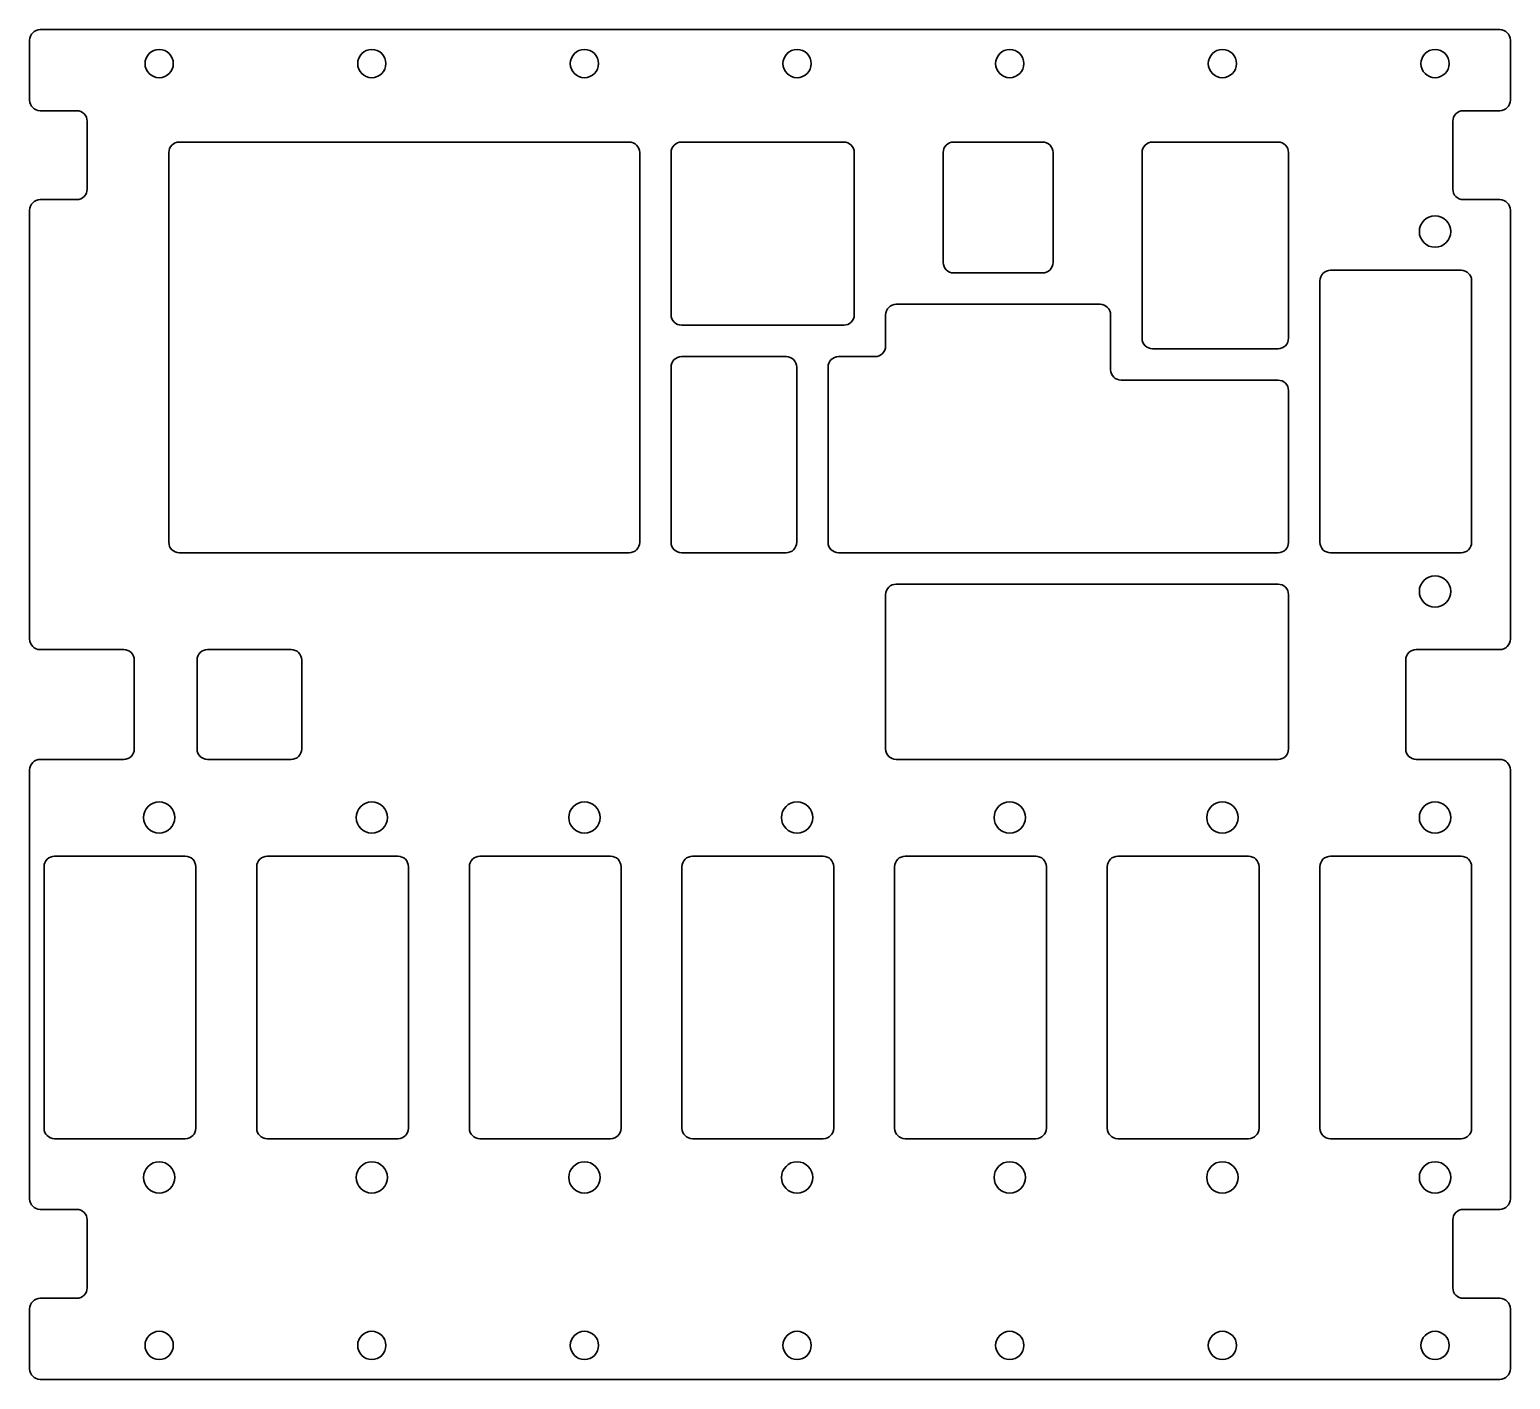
# Model space of a CAD drawing. Extents: x 70 to 212, y 46 to 175.
import ezdxf

# ---------------------------------------------------------------- set-up
doc = ezdxf.new("R2010")
doc.units = 0

msp = doc.modelspace()

# ---------------------------------------------------------------- linework, layer by layer
at = {"color": 7, "lineweight": 35}
for p, q in [((70.273315, 168.498138), (70.273315, 174.248138)), ((71.273315, 175.248138), (210.773315, 175.248138)), ((211.773315, 174.248138), (211.773315, 168.498138)), ((74.773315, 167.498138), (71.273315, 167.498138)), ((207.273315, 167.498138), (210.773315, 167.498138)), ((75.773315, 159.998138), (75.773315, 166.498138)), ((206.273315, 159.998138), (206.273315, 166.498138)), ((84.573318, 164.498138), (127.573318, 164.498138)), ((132.573318, 164.498138), (148.073318, 164.498138)), ((158.573318, 164.498138), (167.073318, 164.498138)), ((177.573318, 164.498138), (189.573318, 164.498138)), ((83.573318, 163.498138), (83.573318, 126.248138)), ((128.573318, 126.248138), (128.573318, 163.498138)), ((131.573318, 147.998138), (131.573318, 163.498138)), ((149.073318, 163.498138), (149.073318, 147.998138)), ((157.573318, 152.998138), (157.573318, 163.498138)), ((168.073318, 163.498138), (168.073318, 152.998138)), ((176.573318, 145.748138), (176.573318, 163.498138)), ((190.573318, 163.498138), (190.573318, 145.748138)), ((74.773315, 158.998138), (71.273315, 158.998138)), ((207.273315, 158.998138), (210.773315, 158.998138)), ((70.273315, 116.998138), (70.273315, 157.998138)), ((211.773315, 157.998138), (211.773315, 116.998138)), ((167.073318, 151.998138), (158.573318, 151.998138)), ((207.073318, 152.248138), (194.573318, 152.248138)), ((193.573318, 126.248138), (193.573318, 151.248138)), ((208.073318, 126.248138), (208.073318, 151.248138)), ((153.073318, 148.998138), (172.573318, 148.998138)), ((152.073318, 147.998138), (152.073318, 144.998138)), ((173.573318, 147.998138), (173.573318, 142.748138)), ((148.073318, 146.998138), (132.573318, 146.998138)), ((189.573318, 144.748138), (177.573318, 144.748138)), ((131.573318, 126.248138), (131.573318, 142.998138)), ((132.573318, 143.998138), (142.573318, 143.998138)), ((143.573318, 126.248138), (143.573318, 142.998138)), ((146.573318, 142.998138), (146.573318, 126.248138)), ((147.573318, 143.998138), (151.073318, 143.998138)), ((174.573318, 141.748138), (189.573318, 141.748138)), ((190.573318, 140.748138), (190.573318, 126.248138)), ((84.573318, 125.248138), (127.573318, 125.248138)), ((132.573318, 125.248138), (142.573318, 125.248138)), ((147.573318, 125.248138), (189.573318, 125.248138)), ((194.573318, 125.248138), (207.073318, 125.248138)), ((189.573318, 122.248138), (153.073318, 122.248138)), ((152.073318, 121.248138), (152.073318, 106.498138)), ((190.573318, 121.248138), (190.573318, 106.498138)), ((79.273315, 115.998138), (71.273315, 115.998138)), ((80.273315, 106.498138), (80.273315, 114.998138)), ((86.273315, 114.998138), (86.273315, 106.498138)), ((95.273315, 115.998138), (87.273315, 115.998138)), ((96.273315, 106.498138), (96.273315, 114.998138)), ((201.773315, 106.498138), (201.773315, 114.998138)), ((202.773315, 115.998138), (210.773315, 115.998138)), ((79.273315, 105.498138), (71.273315, 105.498138)), ((87.273315, 105.498138), (95.273315, 105.498138)), ((153.073318, 105.498138), (189.573318, 105.498138)), ((202.773315, 105.498138), (210.773315, 105.498138)), ((70.273315, 63.498138), (70.273315, 104.498138)), ((211.773315, 104.498138), (211.773315, 63.498138)), ((72.65332, 96.248138), (85.15332, 96.248138)), ((92.97332, 96.248138), (105.47332, 96.248138)), ((113.29332, 96.248138), (125.79332, 96.248138)), ((133.613312, 96.248138), (146.113312, 96.248138)), ((153.933319, 96.248138), (166.433319, 96.248138)), ((174.253326, 96.248138), (186.753326, 96.248138)), ((194.573318, 96.248138), (207.073318, 96.248138)), ((71.65332, 70.248138), (71.65332, 95.248138)), ((86.15332, 70.248138), (86.15332, 95.248138)), ((91.97332, 70.248138), (91.97332, 95.248138)), ((106.47332, 70.248138), (106.47332, 95.248138)), ((112.29332, 70.248138), (112.29332, 95.248138)), ((126.79332, 70.248138), (126.79332, 95.248138)), ((132.613312, 70.248138), (132.613312, 95.248138)), ((147.113312, 70.248138), (147.113312, 95.248138)), ((152.933319, 70.248138), (152.933319, 95.248138)), ((167.433319, 70.248138), (167.433319, 95.248138)), ((173.253326, 70.248138), (173.253326, 95.248138)), ((187.753326, 70.248138), (187.753326, 95.248138)), ((193.573318, 70.248138), (193.573318, 95.248138)), ((208.073318, 70.248138), (208.073318, 95.248138)), ((85.15332, 69.248138), (72.65332, 69.248138)), ((105.47332, 69.248138), (92.97332, 69.248138)), ((125.79332, 69.248138), (113.29332, 69.248138)), ((146.113312, 69.248138), (133.613312, 69.248138)), ((166.433319, 69.248138), (153.933319, 69.248138)), ((186.753326, 69.248138), (174.253326, 69.248138)), ((207.073318, 69.248138), (194.573318, 69.248138)), ((74.773315, 62.498138), (71.273315, 62.498138)), ((207.273315, 62.498138), (210.773315, 62.498138)), ((75.773315, 54.998138), (75.773315, 61.498138)), ((206.273315, 54.998138), (206.273315, 61.498138)), ((74.773315, 53.998138), (71.273315, 53.998138)), ((207.273315, 53.998138), (210.773315, 53.998138)), ((70.273315, 47.248138), (70.273315, 52.998138)), ((211.773315, 52.998138), (211.773315, 47.248138)), ((210.773315, 46.248138), (71.273315, 46.248138))]:
    msp.add_line(p, q, dxfattribs=at)
for centre, radius in [((82.65332, 171.998138), 1.35), ((102.97332, 171.998138), 1.35), ((123.29332, 171.998138), 1.35), ((143.613312, 171.998138), 1.35), ((163.933319, 171.998138), 1.35), ((184.253326, 171.998138), 1.35), ((204.573318, 171.998138), 1.35), ((204.573318, 155.948135), 1.5), ((204.573318, 121.548141), 1.5), ((82.65332, 99.948135), 1.5), ((102.97332, 99.948135), 1.5), ((123.29332, 99.948135), 1.5), ((143.613312, 99.948135), 1.5), ((163.933319, 99.948135), 1.5), ((184.253326, 99.948135), 1.5), ((204.573318, 99.948135), 1.5), ((82.65332, 65.548141), 1.5), ((102.97332, 65.548141), 1.5), ((123.29332, 65.548141), 1.5), ((143.613312, 65.548141), 1.5), ((163.933319, 65.548141), 1.5), ((184.253326, 65.548141), 1.5), ((204.573318, 65.548141), 1.5), ((82.65332, 49.498138), 1.35), ((102.97332, 49.498138), 1.35), ((123.29332, 49.498138), 1.35), ((143.613312, 49.498138), 1.35), ((163.933319, 49.498138), 1.35), ((184.253326, 49.498138), 1.35), ((204.573318, 49.498138), 1.35)]:
    msp.add_circle(centre, radius, dxfattribs=at)
for centre, start, end in [((71.273315, 174.248138), 90.000003, 180.000005), ((210.773315, 174.248138), 0, 90.000003), ((71.273315, 168.498138), 180.000005, 269.999997), ((210.773315, 168.498138), 269.999997, 360), ((74.773315, 166.498138), 0, 90.000003), ((207.273315, 166.498138), 90.000003, 180.000005), ((84.573318, 163.498138), 90.000003, 180.000005), ((127.573318, 163.498138), 0, 90.000003), ((132.573318, 163.498138), 90.000003, 180.000005), ((148.073318, 163.498138), 0, 90.000003), ((158.573318, 163.498138), 90.000003, 180.000005), ((167.073318, 163.498138), 0, 90.000003), ((177.573318, 163.498138), 90.000003, 180.000005), ((189.573318, 163.498138), 0, 90.000003), ((74.773315, 159.998138), 269.999997, 360), ((207.273315, 159.998138), 180.000005, 269.999997), ((71.273315, 157.998138), 90.000003, 180.000005), ((210.773315, 157.998138), 0, 90.000003), ((158.573318, 152.998138), 180.000005, 269.999997), ((167.073318, 152.998138), 269.999997, 360), ((194.573318, 151.248138), 90.000003, 180.000005), ((207.073318, 151.248138), 360, 89.999996), ((153.073318, 147.998138), 90.000003, 180.000005), ((172.573318, 147.998138), 0, 90.000003), ((132.573318, 147.998138), 180.000005, 269.999997), ((148.073318, 147.998138), 269.999997, 360), ((177.573318, 145.748138), 180.000005, 269.999997), ((189.573318, 145.748138), 269.999997, 360), ((151.073318, 144.998138), 269.999997, 360), ((132.573318, 142.998138), 90.000003, 180.000005), ((142.573318, 142.998138), 0, 90.000003), ((147.573318, 142.998138), 90.000003, 180.000005), ((174.573318, 142.748138), 180.000005, 269.999997), ((189.573318, 140.748138), 0, 90.000003), ((84.573318, 126.248138), 180.000005, 269.999997), ((127.573318, 126.248138), 269.999997, 360), ((132.573318, 126.248138), 180.000005, 269.999997), ((142.573318, 126.248138), 269.999997, 360), ((147.573318, 126.248138), 180.000005, 269.999997), ((189.573318, 126.248138), 269.999997, 360), ((194.573318, 126.248138), 179.999995, 269.999997), ((207.073318, 126.248138), 269.999997, 360), ((153.073318, 121.248138), 90.000003, 180.000005), ((189.573318, 121.248138), 0, 90.000003), ((71.273315, 116.998138), 180.000005, 269.999997), ((210.773315, 116.998138), 269.999997, 360), ((79.273315, 114.998138), 0, 90.000003), ((87.273315, 114.998138), 90.000003, 180.000005), ((95.273315, 114.998138), 0, 90.000003), ((202.773315, 114.998138), 90.000003, 180.000005), ((79.273315, 106.498138), 269.999997, 360), ((87.273315, 106.498138), 180.000005, 269.999997), ((95.273315, 106.498138), 269.999997, 360), ((153.073318, 106.498138), 180.000005, 269.999997), ((189.573318, 106.498138), 269.999997, 360), ((202.773315, 106.498138), 180.000005, 269.999997), ((71.273315, 104.498138), 90.000003, 180.000005), ((210.773315, 104.498138), 0, 90.000003), ((72.65332, 95.248138), 90.000003, 180.000005), ((85.15332, 95.248138), 360, 90.000003), ((92.97332, 95.248138), 90.000003, 180.000005), ((105.47332, 95.248138), 360, 90.000003), ((113.29332, 95.248138), 90.000003, 180.000005), ((125.79332, 95.248138), 360, 90.000003), ((133.613312, 95.248138), 90.000003, 180.000005), ((146.113312, 95.248138), 0, 90.000003), ((153.933319, 95.248138), 90.000003, 180.000005), ((166.433319, 95.248138), 0, 90.000003), ((174.253326, 95.248138), 90.000003, 180.000005), ((186.753326, 95.248138), 0, 90.000003), ((194.573318, 95.248138), 90.000003, 180.000005), ((207.073318, 95.248138), 0, 90.000003), ((72.65332, 70.248138), 180.000005, 269.999997), ((85.15332, 70.248138), 270.000004, 0), ((92.97332, 70.248138), 180.000005, 269.999997), ((105.47332, 70.248138), 270.000004, 0), ((113.29332, 70.248138), 180.000005, 269.999997), ((125.79332, 70.248138), 270.000004, 0), ((133.613312, 70.248138), 180.000005, 269.999997), ((146.113312, 70.248138), 270.000004, 0), ((153.933319, 70.248138), 180.000005, 269.999997), ((166.433319, 70.248138), 270.000004, 0), ((174.253326, 70.248138), 180.000005, 269.999997), ((186.753326, 70.248138), 270.000004, 0), ((194.573318, 70.248138), 180.000005, 269.999997), ((207.073318, 70.248138), 270.000004, 0), ((71.273315, 63.498138), 180.000005, 269.999997), ((74.773315, 61.498138), 0, 90.000003), ((207.273315, 61.498138), 90.000003, 180.000005), ((210.773315, 63.498138), 269.999997, 360), ((71.273315, 52.998138), 90.000003, 180.000005), ((74.773315, 54.998138), 269.999997, 360), ((207.273315, 54.998138), 180.000005, 269.999997), ((210.773315, 52.998138), 0, 90.000003), ((71.273315, 47.248138), 180.000005, 269.999997), ((210.773315, 47.248138), 269.999997, 360)]:
    msp.add_arc(centre, 1, start, end, dxfattribs=at)

doc.saveas('drawing.dxf')
